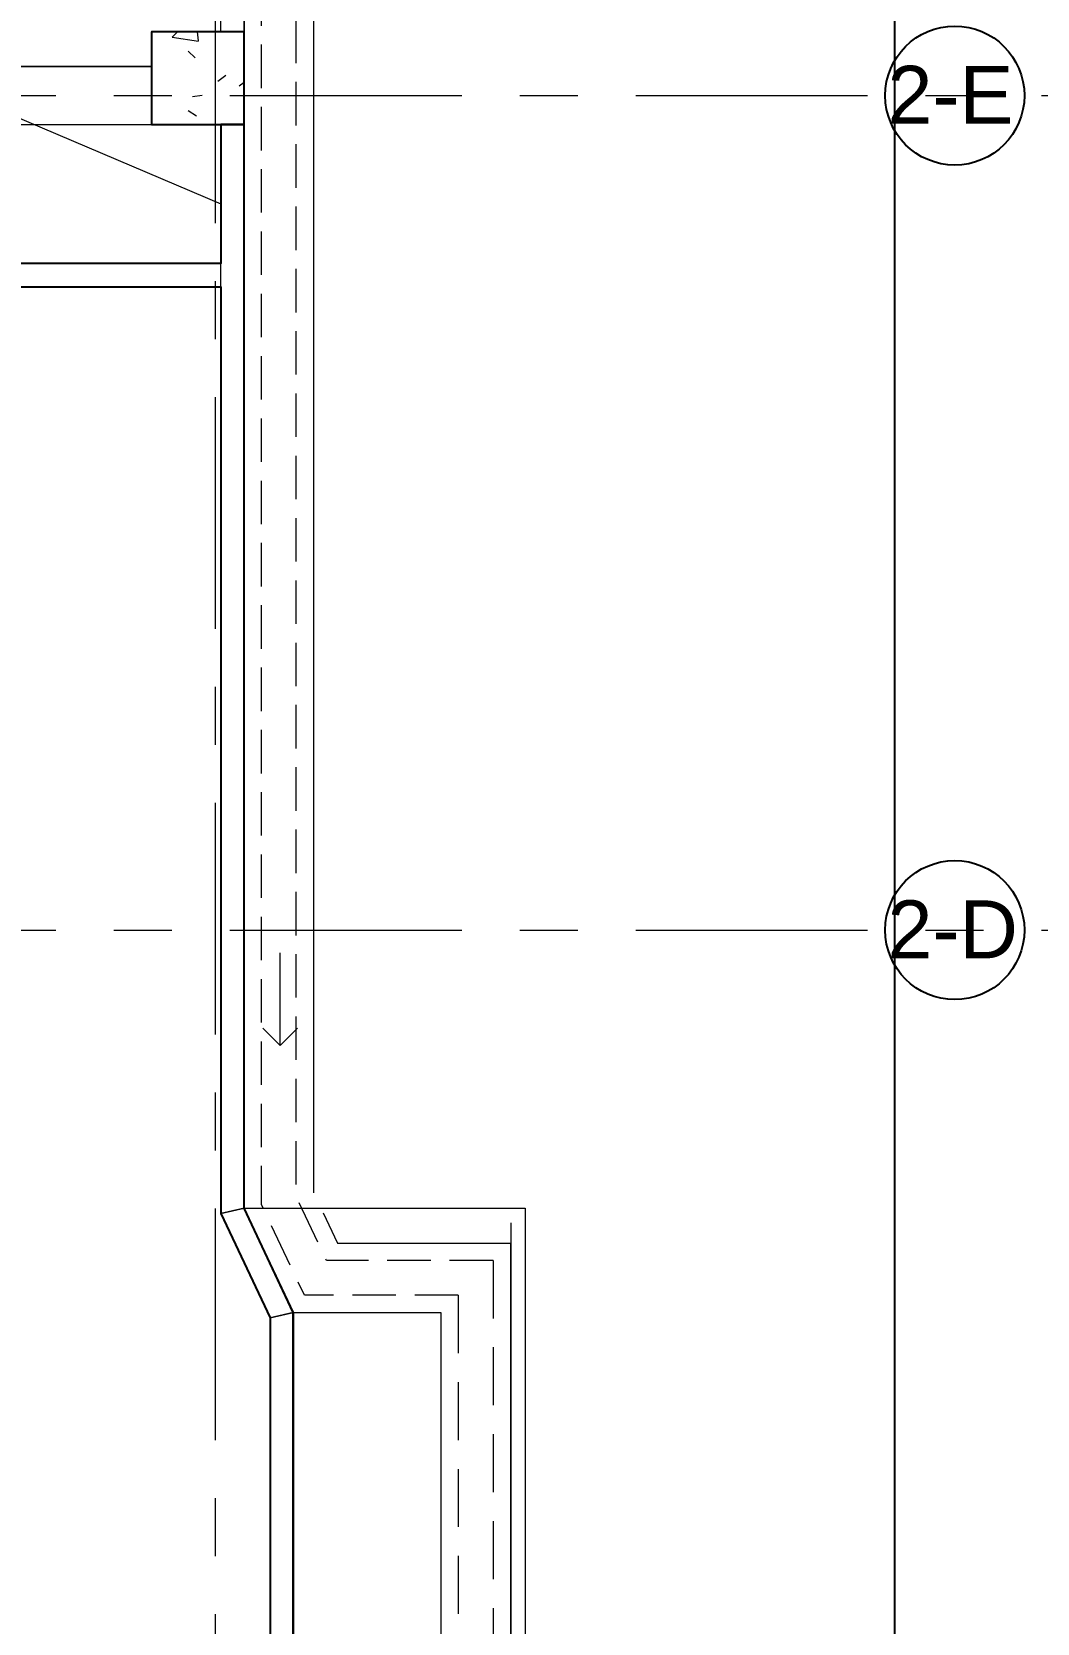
# Model space of a CAD drawing. Header units: millimetres. Extents: x -282761 to 137668, y -273845 to 94451.
# Drawn here: x 109425 to 118095, y -59604 to -45875 of the extents above; entities that cross this region are included whole.
import ezdxf

# ---------------------------------------------------------------- set-up
doc = ezdxf.new("R2010")
doc.units = ezdxf.units.MM
for name, pattern in [('BLK_2 - 1ST__2ND_STOREY_PLAN-archi clean_11 SEPT 2024$0$IDA - Grid Line', [3500, 2000, -500, 500, -500]), ('BLK_2 - 1ST__2ND_STOREY_PLAN-archi clean_11 SEPT 2024$0$IDA - Hidden 065', [537.5, 375, -162.5]), ('BLK_2 - 1ST__2ND_STOREY_PLAN-archi clean_11 SEPT 2024$0$IDA - Hidden 2-1', [750, 500, -250])]:
    doc.linetypes.add(name, pattern=pattern)
doc.layers.get('Defpoints').update_dxf_attribs({"color": 8})
for name, color, linetype, lineweight in [('BLK_2 - 1ST__2ND_STOREY_PLAN-archi clean_11 SEPT 2024$0$0-1', 8, 'Continuous', 5), ('BLK_2 - 1ST__2ND_STOREY_PLAN-archi clean_11 SEPT 2024$0$1599_DB_A_BLK2_HQ_R21-2ND STOREY 20230517--$0$S-_COLN----_E', 8, 'Continuous', 9), ('BLK_2 - 1ST__2ND_STOREY_PLAN-archi clean_11 SEPT 2024$0$_CATCHMENT_DRAIN', 8, 'Continuous', 0), ('BLK_2 - 1ST__2ND_STOREY_PLAN-archi clean_11 SEPT 2024$0$A-_DETA----_E-1', 8, 'Continuous', 9), ('BLK_2 - 1ST__2ND_STOREY_PLAN-archi clean_11 SEPT 2024$0$A-_DETA----_E-2', 8, 'BLK_2 - 1ST__2ND_STOREY_PLAN-archi clean_11 SEPT 2024$0$IDA - Hidden 065', 9), ('BLK_2 - 1ST__2ND_STOREY_PLAN-archi clean_11 SEPT 2024$0$A-_FLOR----_E', 8, 'Continuous', 9), ('BLK_2 - 1ST__2ND_STOREY_PLAN-archi clean_11 SEPT 2024$0$A-_HANR----_E3', 8, 'Continuous', 9), ('BLK_2 - 1ST__2ND_STOREY_PLAN-archi clean_11 SEPT 2024$0$A-_WALL----_E', 8, 'Continuous', 9), ('BLK_2 - 1ST__2ND_STOREY_PLAN-archi clean_11 SEPT 2024$0$A-DETL-____-OTLN-6', 8, 'BLK_2 - 1ST__2ND_STOREY_PLAN-archi clean_11 SEPT 2024$0$IDA - Hidden 2-1', 9), ('BLK_2 - 1ST__2ND_STOREY_PLAN-archi clean_11 SEPT 2024$0$S-_ANOTGRID_E-1', 8, 'BLK_2 - 1ST__2ND_STOREY_PLAN-archi clean_11 SEPT 2024$0$IDA - Grid Line', 9), ('BLK_2 - 1ST__2ND_STOREY_PLAN-archi clean_11 SEPT 2024$0$S-_COLN----_E-1', 8, 'Continuous', 25), ('BLK_2 - 1ST__2ND_STOREY_PLAN-archi clean_11 SEPT 2024$0$S-_COLN----_E-2', 8, 'Continuous', 9)]:
    doc.layers.add(name, color=color, linetype=linetype, lineweight=lineweight)
doc.layers.add('BLK_2 - 1ST__2ND_STOREY_PLAN-archi clean_11 SEPT 2024$0$Retaining Walls', color=8, linetype='Continuous')
doc.layers.add('DIM', color=8, linetype='Continuous')
doc.styles.get("Standard").update_dxf_attribs({"font": 'arial.ttf'})
doc.dimstyles.new('DIM 200', dxfattribs={"dimscale": 2000, "dimtxt": 0.18, "dimasz": 0.18, "dimexe": 0.18, "dimexo": 0.0625, "dimgap": 0.09, "dimtad": 0, "dimtih": 1, "dimtoh": 1, "dimdec": 0, "dimzin": 0, "dimdsep": 46, "dimtxsty": 'Standard', "dimblk": 'OBLIQUE', "dimcen": 0.09, "dimadec": 0, "dimazin": 0, "dimtfac": 1, "dimtdec": 0, "dimtofl": 0, "dimtmove": 0, "dimatfit": 3, "dimfxl": 1, "dimtolj": 1, "dimtzin": 0, "dimarcsym": 0})

# ---------------------------------------------------------------- blocks, each defined once
blk = doc.blocks.new('_Oblique')
at = {"color": 0, "linetype": 'ByBlock', "lineweight": -2}
blk.add_line((-0.5, -0.5), (0.5, 0.5), dxfattribs=at)
blk = doc.blocks.new('*D28')
at = {"layer": 'Defpoints', "color": 0, "transparency": 16777216}
for p in [(116787, 3975), (116787, -75225), (116867, -75225)]:
    blk.add_point(p, dxfattribs=at)
at = {"layer": 'DIM', "color": 0, "lineweight": -2, "transparency": 16777216}
for p, q in [((116867, 3975), (116867, -35261)), ((116912, 3975), (117227, 3975)), ((116867, -75225), (116867, -35988)), ((116912, -75225), (117227, -75225))]:
    blk.add_line(p, q, dxfattribs=at)
at = {"layer": 'DIM', "color": 0, "lineweight": -2, "transparency": 16777216, "xscale": 360, "yscale": 360, "zscale": 360}
for p, rotation in [((116867, 3975), 90), ((116867, -75225), 270)]:
    blk.add_blockref('_Oblique', p, dxfattribs=dict(at, rotation=rotation))
at = {"layer": 'DIM', "color": 0, "transparency": 16777216, "insert": (116867, -35625), "char_height": 360, "attachment_point": 5}
blk.add_mtext('\\A1;79200', dxfattribs=at)
blk = doc.blocks.new('BLK_2 - 1ST__2ND_STOREY_PLAN-archi clean_11 SEPT 2024$0$1599_DB_A_BLK2_HQ_R21_rvt-2-BLK 2 2ND STOREY PLAN')
at = {"layer": 'BLK_2 - 1ST__2ND_STOREY_PLAN-archi clean_11 SEPT 2024$0$S-_COLN----_E-2'}
h = blk.add_hatch(dxfattribs=at)
h.set_pattern_fill('FP_40', color=256, style=0, pattern_type=2)
h.set_pattern_definition([(50, (0, 0), (1821.841, -159.39), [190.5, -2095.5]), (355, (0, 0), (-352.428, 1910.567), [152.4, -1676.4]), (100.451, (151.8, -13.3), (1469.426, 1751.166), [161.9, -1780.9]), (46.184, (0, 508), (2710.79, -420.428), [285.75, -3143.25]), (96.636, (226, 473), (2374.026, 2474.276), [242.85, -2671.35]), (351.184, (0, 508), (2374.05, 2474.25), [228.6, -2514.6]), (21, (254, 381), (1516.143, -1022.652), [190.5, -2095.5]), (326, (254, 381), (618.02, 1841.88), [152.4, -1676.4]), (71.451, (380.3, 295.8), (2134.171, 819.212), [161.9, -1780.9]), (37.5, (0, 0), (30.886, 845.5504), [83.82, -1572.26, 83.82, -1617.98, -1682.75]), (37.5, (0, 0), (30.886, 845.5504), [-3357.88, 83.82, -1598.93]), (7.5, (0, 0), (668.1966, 1001.806), [83.82, -886.46, 83.82, -1534.16, -641.35]), (7.5, (0, 0), (668.1966, 1001.806), [-2588.26, 83.82, -557.53]), (327.5, (-566.4, 0), (1355.9093, -57.2896), [83.82, -551.18, 83.82, -1897.38, -2628.9]), (327.5, (-566.4, 0), (1355.9093, -57.2896), [-2616.2, 83.82, -2545.08]), (317.5, (-820.4, 0), (1481.293, 254.266), [83.82, -741.68, 83.82, -1231.9, -1866.9]), (317.5, (-820.4, 0), (1481.293, 254.266), [-2141.22, 83.82, -1783.08])])
h.paths.add_polyline_path([(-110636, -89402), (-109836, -89402), (-109836, -88602), (-110636, -88602), (-110636, -88902)])
at = {"layer": 'BLK_2 - 1ST__2ND_STOREY_PLAN-archi clean_11 SEPT 2024$0$A-_DETA----_E-1'}
blk.add_line((-112824, -88902), (-110036, -90086), dxfattribs=at)
at = {"layer": 'BLK_2 - 1ST__2ND_STOREY_PLAN-archi clean_11 SEPT 2024$0$A-_DETA----_E-2'}
for p in [(-109836, -67302), (-117011, -89402)]:
    blk.add_line(p, (-109836, -89402), dxfattribs=at)
at = {"layer": 'BLK_2 - 1ST__2ND_STOREY_PLAN-archi clean_11 SEPT 2024$0$A-_FLOR----_E'}
for p, q in [((-110636, -88902), (-110636, -88602)), ((-110636, -88602), (-110036, -88602)), ((-115611, -88902), (-110636, -88902)), ((-110636, -88902), (-115611, -88902)), ((-110636, -89402), (-110636, -88902)), ((-110036, -89402), (-110636, -89402))]:
    blk.add_line(p, q, dxfattribs=at)
at = {"layer": 'BLK_2 - 1ST__2ND_STOREY_PLAN-archi clean_11 SEPT 2024$0$A-_WALL----_E'}
for p, q in [((-110036, -88602), (-110036, -82352)), ((-109836, -82352), (-109836, -88602)), ((-110036, -88602), (-109836, -88602)), ((-110036, -98797), (-110036, -89402)), ((-110036, -89402), (-109836, -89402)), ((-109836, -89402), (-109836, -98752)), ((-109836, -98752), (-110036, -98797)), ((-110036, -98797), (-109836, -98752)), ((-109633, -99652), (-110036, -98797)), ((-109836, -98752), (-109411, -99652)), ((-109611, -99697), (-109633, -99652)), ((-109411, -99652), (-109611, -99697)), ((-109611, -99697), (-109411, -99652)), ((-109411, -99652), (-109411, -119802)), ((-109611, -119802), (-109611, -99697))]:
    blk.add_line(p, q, dxfattribs=at)
at = {"layer": 'BLK_2 - 1ST__2ND_STOREY_PLAN-archi clean_11 SEPT 2024$0$S-_COLN----_E-1'}
for p, q in [((-109836, -88602), (-110636, -88602)), ((-110636, -88602), (-110636, -89402)), ((-109836, -89402), (-109836, -88602)), ((-110636, -89402), (-109836, -89402))]:
    blk.add_line(p, q, dxfattribs=at)
blk = doc.blocks.new('BLK_2 - 1ST__2ND_STOREY_PLAN-archi clean_11 SEPT 2024$0$1599_DRAINAGE_SITE_2ND STY_dwg__U4-9002809-BLK 2 2ND STOREY PLAN')
at = {"layer": 'BLK_2 - 1ST__2ND_STOREY_PLAN-archi clean_11 SEPT 2024$0$A-_DETA----_E-1'}
blk.add_line((0, -400), (0, 400), dxfattribs=at)
at = {"layer": 'BLK_2 - 1ST__2ND_STOREY_PLAN-archi clean_11 SEPT 2024$0$A-_DETA----_E-1', "flags": 128}
blk.add_lwpolyline([(-150, -251), (0, -400), (150, -251)], dxfattribs=at)
blk = doc.blocks.new('BLK_2 - 1ST__2ND_STOREY_PLAN-archi clean_11 SEPT 2024')
at = {"layer": 'BLK_2 - 1ST__2ND_STOREY_PLAN-archi clean_11 SEPT 2024$0$1599_DB_A_BLK2_HQ_R21-2ND STOREY 20230517--$0$S-_COLN----_E'}
h = blk.add_hatch(dxfattribs=at)
h.set_pattern_fill('FP_1', color=256, style=0, pattern_type=2)
h.set_pattern_definition([(50, (-41522.3, -42727.7), (1821.84, -159.39), [190.5, -2095.5]), (355, (-41522.3, -42727.7), (-352.43, 1910.57), [152.4, -1676.4]), (100.451, (-41370.4, -42741), (1469.426, 1751.166), [161.9, -1780.9]), (46.184, (-41522.3, -42219.7), (2710.79, -420.43), [285.75, -3143.25]), (96.636, (-41296.4, -42254.7), (2374.03, 2474.28), [242.85, -2671.35]), (351.184, (-41522.3, -42219.7), (2374.05, 2474.25), [228.6, -2514.6]), (21, (-41268.3, -42346.7), (1516.143, -1022.65), [190.5, -2095.5]), (326, (-41268.3, -42346.7), (618.02, 1841.88), [152.4, -1676.4]), (71.451, (-41141.9, -42432), (2134.17, 819.21), [161.9, -1780.9]), (37.5, (-41522.25, -42727.7), (30.886, 845.55), [83.82, -1572.26, 83.82, -1617.98, -1682.75]), (37.5, (-41522.25, -42727.7), (30.886, 845.55), [-3357.88, 83.82, -1598.93]), (7.5, (-41522.25, -42727.7), (668.197, 1001.806), [83.82, -886.46, 83.82, -1534.16, -641.35]), (7.5, (-41522.25, -42727.7), (668.197, 1001.806), [-2588.26, 83.82, -557.53]), (327.5, (-42088.7, -42727.7), (1355.909, -57.29), [83.82, -551.18, 83.82, -1897.38, -2628.9]), (327.5, (-42088.7, -42727.7), (1355.909, -57.29), [-2616.2, 83.82, -2545.08]), (317.5, (-42342.7, -42727.7), (1481.293, 254.266), [83.82, -741.68, 83.82, -1231.9, -1866.9]), (317.5, (-42342.7, -42727.7), (1481.293, 254.266), [-2141.22, 83.82, -1783.08])])
h.paths.add_polyline_path([(-20852, -89402), (-20052, -89402), (-20052, -88602), (-20852, -88602)], flags=0)
for p, q in [((-20052, -67302), (-20052, -89402)), ((-20852, -88602), (-20852, -89402)), ((-20052, -88602), (-20852, -88602)), ((-20052, -89402), (-20052, -88602)), ((-25827, -88902), (-20852, -88902)), ((-23039, -88902), (-20252, -90086)), ((-27227, -89402), (-20052, -89402)), ((-20852, -89402), (-20052, -89402)), ((-20252, -98797), (-20252, -89402)), ((-20052, -89402), (-20052, -98752)), ((-20252, -98797), (-20052, -98752)), ((-19827, -99697), (-20252, -98797)), ((-20052, -98752), (-19627, -99652)), ((-19627, -99652), (-19827, -99697)), ((-19627, -99652), (-19627, -119802)), ((-19827, -119802), (-19827, -99697))]:
    blk.add_line(p, q, dxfattribs=at)
at = {"layer": 'BLK_2 - 1ST__2ND_STOREY_PLAN-archi clean_11 SEPT 2024$0$_CATCHMENT_DRAIN'}
for points in [[(-19369, -98793), (-19246, -99052), (-17754, -99052)], [(-19969, -98927), (-19627, -99652), (-18354, -99652)], [(-17754, -99052), (-17754, -120402), (-19744, -120402)], [(-18354, -99652), (-18354, -99652), (-18354, -119802), (-19744, -119802)]]:
    blk.add_lwpolyline(points, dxfattribs=at)
at = {"layer": 'BLK_2 - 1ST__2ND_STOREY_PLAN-archi clean_11 SEPT 2024$0$A-_DETA----_E-1', "flags": 128}
blk.add_lwpolyline([(-20052, -98752), (-20052, -81552), (-19452, -81552), (-19452, -98618)], dxfattribs=at)
at = {"layer": 'BLK_2 - 1ST__2ND_STOREY_PLAN-archi clean_11 SEPT 2024$0$A-_DETA----_E-2'}
blk.add_line((-19627, -99652), (-20052, -98752), dxfattribs=at)
at = {"layer": 'BLK_2 - 1ST__2ND_STOREY_PLAN-archi clean_11 SEPT 2024$0$A-_DETA----_E-2', "flags": 128}
for points in [[(-18204, -99502), (-19531, -99502), (-19902, -98719), (-19902, -81702)], [(-17904, -99202), (-19341, -99202), (-19602, -98651), (-19602, -81702)]]:
    blk.add_lwpolyline(points, dxfattribs=at)
at = {"layer": 'BLK_2 - 1ST__2ND_STOREY_PLAN-archi clean_11 SEPT 2024$0$A-_FLOR----_E'}
for p, q in [((-20052, -57952), (-20052, -98752)), ((-20052, -98752), (-17627, -98752))]:
    blk.add_line(p, q, dxfattribs=at)
at = {"layer": 'BLK_2 - 1ST__2ND_STOREY_PLAN-archi clean_11 SEPT 2024$0$A-_HANR----_E3'}
for p, q in [((-17627, -98752), (-17627, -121552)), ((-17752, -98877), (-17752, -121677))]:
    blk.add_line(p, q, dxfattribs=at)
at = {"layer": 'BLK_2 - 1ST__2ND_STOREY_PLAN-archi clean_11 SEPT 2024$0$A-DETL-____-OTLN-6'}
for points in [[(-17904, -99202), (-17904, -99202), (-17904, -120252), (-19744, -120252)], [(-18204, -99502), (-18204, -99502), (-18204, -119952), (-19744, -119953)]]:
    blk.add_lwpolyline(points, dxfattribs=at)
at = {"layer": 'BLK_2 - 1ST__2ND_STOREY_PLAN-archi clean_11 SEPT 2024$0$Retaining Walls', "ltscale": 500}
blk.add_lwpolyline([(-20052, -89402), (-20252, -89402), (-20252, -90602), (-26027, -90602), (-26027, -90902), (-25827, -90902), (-25827, -90802), (-25027, -90802), (-25027, -91942), (-25827, -91942), (-25827, -91702), (-26027, -91702), (-26027, -110752), (-25827, -110752), (-25827, -92142), (-24827, -92142), (-24827, -90802), (-20252, -90802), (-20252, -98797), (-19827, -99697), (-19827, -110752), (-19627, -110752), (-19627, -99652), (-20052, -98752)], close=True, dxfattribs=at)
at = {"layer": 'BLK_2 - 1ST__2ND_STOREY_PLAN-archi clean_11 SEPT 2024$0$S-_ANOTGRID_E-1'}
for p, q in [((-20302, -28753), (-20302, -122559)), ((-51674, -89152), (4861, -89152)), ((-51674, -96352), (4861, -96352))]:
    blk.add_line(p, q, dxfattribs=at)
at = {"extrusion": (0, 0, -1), "xscale": -1, "zscale": -1, "rotation": 359.9999999999975}
blk.add_blockref('BLK_2 - 1ST__2ND_STOREY_PLAN-archi clean_11 SEPT 2024$0$1599_DRAINAGE_SITE_2ND STY_dwg__U4-9002809-BLK 2 2ND STOREY PLAN', (19741, -96948), dxfattribs=at)
at = {"layer": 'BLK_2 - 1ST__2ND_STOREY_PLAN-archi clean_11 SEPT 2024$0$0-1'}
blk.add_blockref('BLK_2 - 1ST__2ND_STOREY_PLAN-archi clean_11 SEPT 2024$0$1599_DB_A_BLK2_HQ_R21_rvt-2-BLK 2 2ND STOREY PLAN', (89785, 0), dxfattribs=at)

msp = doc.modelspace()

# ---------------------------------------------------------------- linework, layer by layer
for centre in [(117384.9, -46424.7), (117384.9, -53624.7)]:
    msp.add_circle(centre, 600)

# ---------------------------------------------------------------- block references
at = {"layer": 'BLK_2 - 1ST__2ND_STOREY_PLAN-archi clean_11 SEPT 2024$0$_CATCHMENT_DRAIN'}
msp.add_blockref('BLK_2 - 1ST__2ND_STOREY_PLAN-archi clean_11 SEPT 2024', (131307.1, 42727.7), dxfattribs=at)

# ---------------------------------------------------------------- texts
for s, p in [('2-E', (116804.1, -46668.1)), ('2-D', (116804.1, -53868.1))]:
    msp.add_text(s, height=500).set_placement(p)

# ---------------------------------------------------------------- dimensions: what is measured, and where the dimension line sits
at = {"layer": 'DIM'}
dim = msp.add_linear_dim(base=(116866.6, -75224.7), p1=(116786.9, 3975.3), p2=(116786.9, -75224.7), angle=90, dimstyle='DIM 200', dxfattribs=at)
dim.commit()
dim.dimension.update_dxf_attribs({"geometry": '*D28', "text_midpoint": (116866.6, -35624.7)})

doc.saveas('drawing.dxf')
